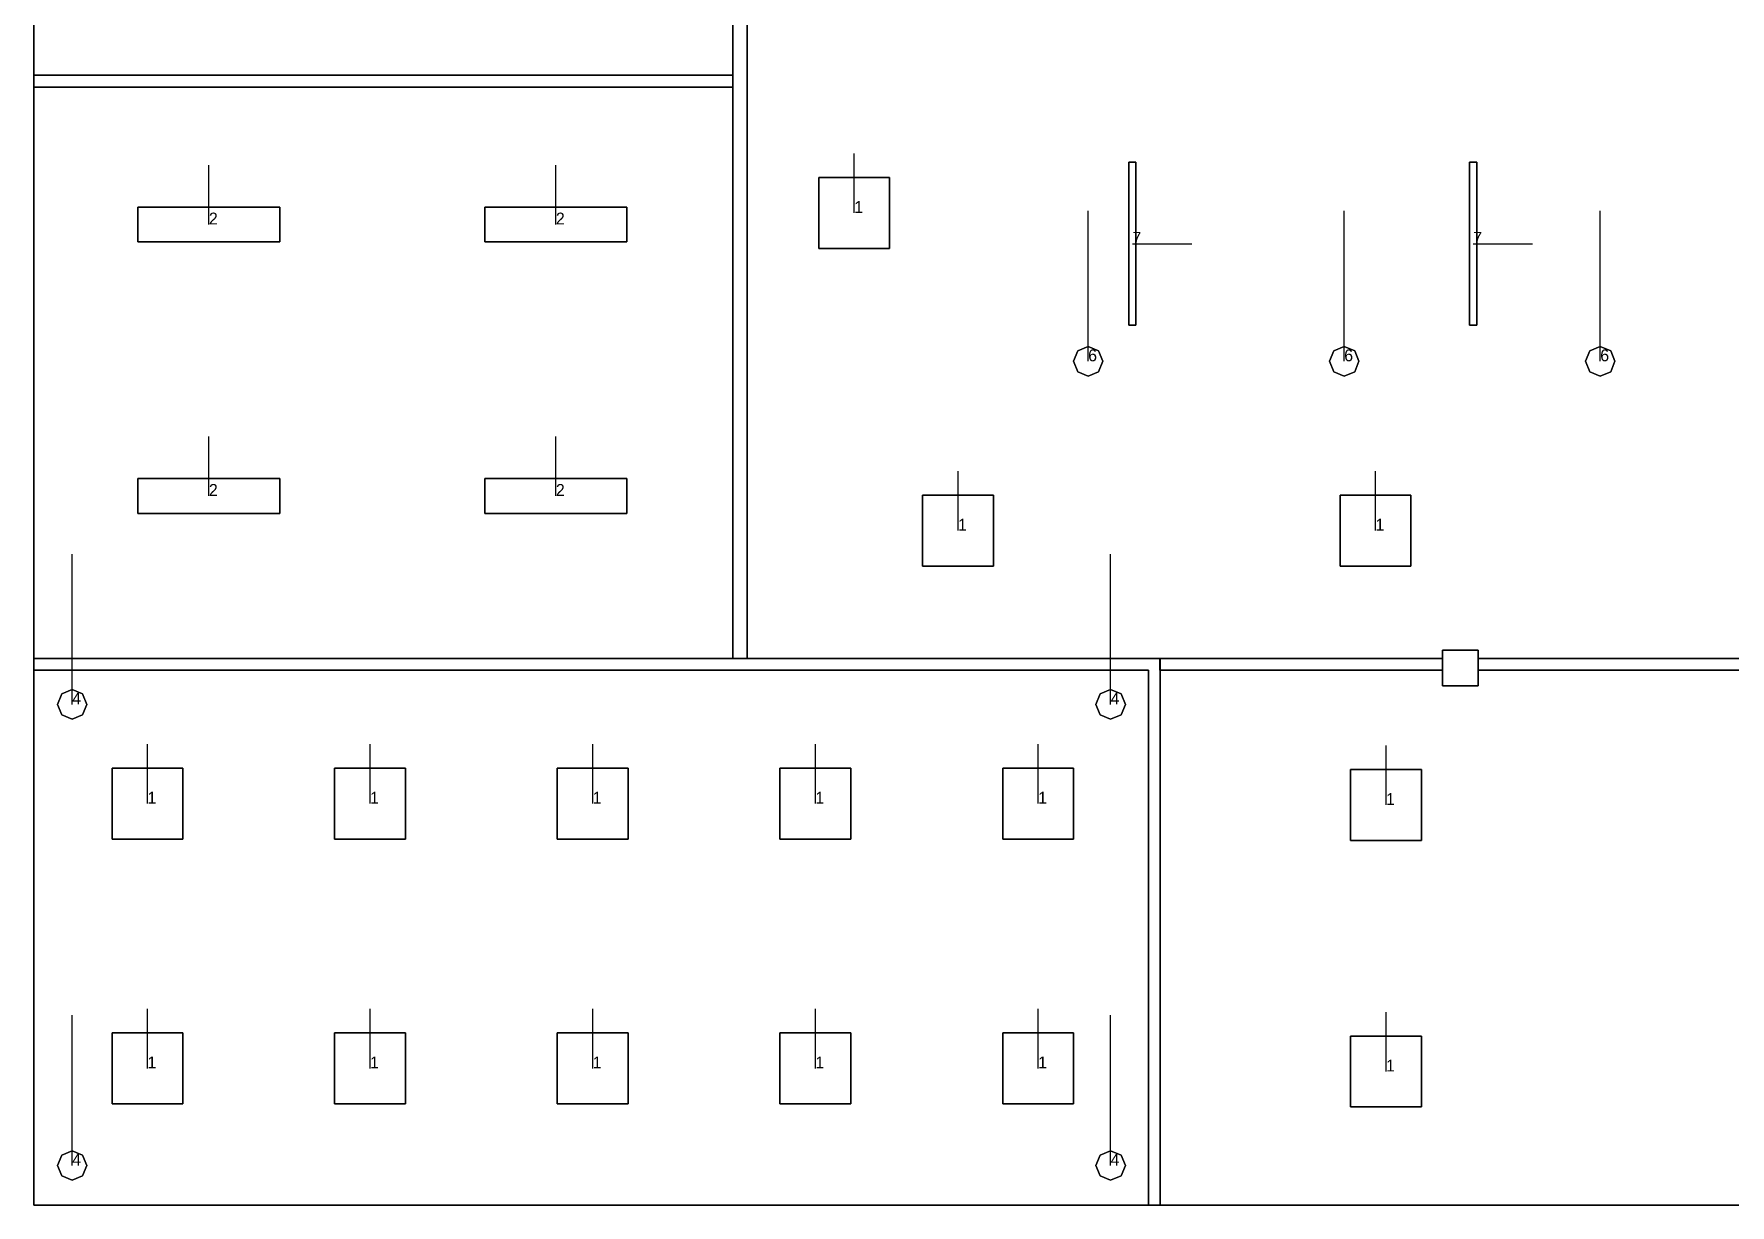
# Model space of a CAD drawing. Extents: x 0 to 48.5, y 0 to 23.7.
# Drawn here: x 0 to 14.27, y 0 to 9.85 of the extents above; entities that cross this region are included whole.
import ezdxf

# ---------------------------------------------------------------- set-up
doc = ezdxf.new("R2010")
doc.units = 0
doc.header["$MEASUREMENT"] = 0
for name, color, linetype in [('DLXFURN', 5, 'Continuous'), ('DLXLUM', 2, 'Continuous'), ('DLXLUMEX', 2, 'Continuous'), ('DLXSCENE', 7, 'Continuous')]:
    doc.layers.add(name, color=color, linetype=linetype)

# ---------------------------------------------------------------- blocks, each defined once
blk = doc.blocks.new('*U220')
at = {"color": 1}
blk.add_line((0, 0), (0, 0.5), dxfattribs=at)
for p, q in [((0.298, 0.298), (-0.298, 0.298)), ((-0.298, 0.298), (-0.298, -0.298)), ((-0.298, 0.298), (-0.298, -0.298)), ((-0.298, -0.298), (-0.298, 0.298)), ((-0.298, 0.298), (-0.298, 0.298)), ((0.298, 0.298), (-0.298, 0.298)), ((-0.298, 0.298), (-0.298, 0.298)), ((-0.298, 0.298), (0.298, 0.298)), ((-0.298, -0.298), (-0.298, 0.298)), ((-0.298, 0.298), (0.298, 0.298)), ((0.298, -0.298), (0.298, 0.298)), ((0.298, 0.298), (0.298, 0.298)), ((0.298, -0.298), (0.298, 0.298)), ((0.298, 0.298), (0.298, 0.298)), ((0.298, 0.298), (0.298, -0.298)), ((0.298, 0.298), (0.298, -0.298)), ((-0.298, -0.298), (0.298, -0.298)), ((-0.298, -0.298), (0.298, -0.298)), ((0.298, -0.298), (-0.298, -0.298)), ((-0.298, -0.298), (-0.298, -0.298)), ((-0.298, -0.298), (-0.298, -0.298)), ((0.298, -0.298), (-0.298, -0.298)), ((0.298, -0.298), (0.298, -0.298)), ((0.298, -0.298), (0.298, -0.298))]:
    blk.add_line(p, q)
at = {"layer": 'DLXLUMEX', "color": 7}
blk.add_text('1', height=0.1, dxfattribs=at).set_placement((0, 0))
blk = doc.blocks.new('*U221')
at = {"color": 1}
blk.add_line((0, 0), (0, 0.5), dxfattribs=at)
for p, q in [((0.298, 0.298), (-0.298, 0.298)), ((-0.298, 0.298), (-0.298, -0.298)), ((-0.298, 0.298), (-0.298, -0.298)), ((-0.298, -0.298), (-0.298, 0.298)), ((-0.298, 0.298), (-0.298, 0.298)), ((0.298, 0.298), (-0.298, 0.298)), ((-0.298, 0.298), (-0.298, 0.298)), ((-0.298, 0.298), (0.298, 0.298)), ((-0.298, -0.298), (-0.298, 0.298)), ((-0.298, 0.298), (0.298, 0.298)), ((0.298, -0.298), (0.298, 0.298)), ((0.298, 0.298), (0.298, 0.298)), ((0.298, -0.298), (0.298, 0.298)), ((0.298, 0.298), (0.298, 0.298)), ((0.298, 0.298), (0.298, -0.298)), ((0.298, 0.298), (0.298, -0.298)), ((-0.298, -0.298), (0.298, -0.298)), ((-0.298, -0.298), (0.298, -0.298)), ((0.298, -0.298), (-0.298, -0.298)), ((-0.298, -0.298), (-0.298, -0.298)), ((-0.298, -0.298), (-0.298, -0.298)), ((0.298, -0.298), (-0.298, -0.298)), ((0.298, -0.298), (0.298, -0.298)), ((0.298, -0.298), (0.298, -0.298))]:
    blk.add_line(p, q)
at = {"layer": 'DLXLUMEX', "color": 7}
blk.add_text('1', height=0.1, dxfattribs=at).set_placement((0, 0))
blk = doc.blocks.new('*U225')
at = {"color": 1}
blk.add_line((0, 0), (0, 0.5), dxfattribs=at)
for p, q in [((0.298, 0.298), (-0.298, 0.298)), ((-0.298, 0.298), (-0.298, -0.298)), ((-0.298, 0.298), (-0.298, -0.298)), ((-0.298, -0.298), (-0.298, 0.298)), ((-0.298, 0.298), (-0.298, 0.298)), ((0.298, 0.298), (-0.298, 0.298)), ((-0.298, 0.298), (-0.298, 0.298)), ((-0.298, 0.298), (0.298, 0.298)), ((-0.298, -0.298), (-0.298, 0.298)), ((-0.298, 0.298), (0.298, 0.298)), ((0.298, -0.298), (0.298, 0.298)), ((0.298, 0.298), (0.298, 0.298)), ((0.298, -0.298), (0.298, 0.298)), ((0.298, 0.298), (0.298, 0.298)), ((0.298, 0.298), (0.298, -0.298)), ((0.298, 0.298), (0.298, -0.298)), ((-0.298, -0.298), (0.298, -0.298)), ((-0.298, -0.298), (0.298, -0.298)), ((0.298, -0.298), (-0.298, -0.298)), ((-0.298, -0.298), (-0.298, -0.298)), ((-0.298, -0.298), (-0.298, -0.298)), ((0.298, -0.298), (-0.298, -0.298)), ((0.298, -0.298), (0.298, -0.298)), ((0.298, -0.298), (0.298, -0.298))]:
    blk.add_line(p, q)
at = {"layer": 'DLXLUMEX', "color": 7}
blk.add_text('1', height=0.1, dxfattribs=at).set_placement((0, 0))
blk = doc.blocks.new('*U226')
at = {"color": 1}
blk.add_line((0, 0), (0, 0.5), dxfattribs=at)
for p, q in [((0.298, 0.298), (-0.298, 0.298)), ((-0.298, 0.298), (-0.298, -0.298)), ((-0.298, 0.298), (-0.298, -0.298)), ((-0.298, -0.298), (-0.298, 0.298)), ((-0.298, 0.298), (-0.298, 0.298)), ((0.298, 0.298), (-0.298, 0.298)), ((-0.298, 0.298), (-0.298, 0.298)), ((-0.298, 0.298), (0.298, 0.298)), ((-0.298, -0.298), (-0.298, 0.298)), ((-0.298, 0.298), (0.298, 0.298)), ((0.298, -0.298), (0.298, 0.298)), ((0.298, 0.298), (0.298, 0.298)), ((0.298, -0.298), (0.298, 0.298)), ((0.298, 0.298), (0.298, 0.298)), ((0.298, 0.298), (0.298, -0.298)), ((0.298, 0.298), (0.298, -0.298)), ((-0.298, -0.298), (0.298, -0.298)), ((-0.298, -0.298), (0.298, -0.298)), ((0.298, -0.298), (-0.298, -0.298)), ((-0.298, -0.298), (-0.298, -0.298)), ((-0.298, -0.298), (-0.298, -0.298)), ((0.298, -0.298), (-0.298, -0.298)), ((0.298, -0.298), (0.298, -0.298)), ((0.298, -0.298), (0.298, -0.298))]:
    blk.add_line(p, q)
at = {"layer": 'DLXLUMEX', "color": 7}
blk.add_text('1', height=0.1, dxfattribs=at).set_placement((0, 0))
blk = doc.blocks.new('*U227')
at = {"color": 1}
blk.add_line((0, 0), (0, 0.5), dxfattribs=at)
for p, q in [((0.298, 0.298), (-0.298, 0.298)), ((-0.298, 0.298), (-0.298, -0.298)), ((-0.298, 0.298), (-0.298, -0.298)), ((-0.298, -0.298), (-0.298, 0.298)), ((-0.298, 0.298), (-0.298, 0.298)), ((0.298, 0.298), (-0.298, 0.298)), ((-0.298, 0.298), (-0.298, 0.298)), ((-0.298, 0.298), (0.298, 0.298)), ((-0.298, -0.298), (-0.298, 0.298)), ((-0.298, 0.298), (0.298, 0.298)), ((0.298, -0.298), (0.298, 0.298)), ((0.298, 0.298), (0.298, 0.298)), ((0.298, -0.298), (0.298, 0.298)), ((0.298, 0.298), (0.298, 0.298)), ((0.298, 0.298), (0.298, -0.298)), ((0.298, 0.298), (0.298, -0.298)), ((-0.298, -0.298), (0.298, -0.298)), ((-0.298, -0.298), (0.298, -0.298)), ((0.298, -0.298), (-0.298, -0.298)), ((-0.298, -0.298), (-0.298, -0.298)), ((-0.298, -0.298), (-0.298, -0.298)), ((0.298, -0.298), (-0.298, -0.298)), ((0.298, -0.298), (0.298, -0.298)), ((0.298, -0.298), (0.298, -0.298))]:
    blk.add_line(p, q)
at = {"layer": 'DLXLUMEX', "color": 7}
blk.add_text('1', height=0.1, dxfattribs=at).set_placement((0, 0))
blk = doc.blocks.new('*U228')
at = {"color": 1}
blk.add_line((0, 0), (0, 0.5), dxfattribs=at)
for p, q in [((0.298, 0.298), (-0.298, 0.298)), ((-0.298, 0.298), (-0.298, -0.298)), ((-0.298, 0.298), (-0.298, -0.298)), ((-0.298, -0.298), (-0.298, 0.298)), ((-0.298, 0.298), (-0.298, 0.298)), ((0.298, 0.298), (-0.298, 0.298)), ((-0.298, 0.298), (-0.298, 0.298)), ((-0.298, 0.298), (0.298, 0.298)), ((-0.298, -0.298), (-0.298, 0.298)), ((-0.298, 0.298), (0.298, 0.298)), ((0.298, -0.298), (0.298, 0.298)), ((0.298, 0.298), (0.298, 0.298)), ((0.298, -0.298), (0.298, 0.298)), ((0.298, 0.298), (0.298, 0.298)), ((0.298, 0.298), (0.298, -0.298)), ((0.298, 0.298), (0.298, -0.298)), ((-0.298, -0.298), (0.298, -0.298)), ((-0.298, -0.298), (0.298, -0.298)), ((0.298, -0.298), (-0.298, -0.298)), ((-0.298, -0.298), (-0.298, -0.298)), ((-0.298, -0.298), (-0.298, -0.298)), ((0.298, -0.298), (-0.298, -0.298)), ((0.298, -0.298), (0.298, -0.298)), ((0.298, -0.298), (0.298, -0.298))]:
    blk.add_line(p, q)
at = {"layer": 'DLXLUMEX', "color": 7}
blk.add_text('1', height=0.1, dxfattribs=at).set_placement((0, 0))
blk = doc.blocks.new('*U229')
at = {"color": 1}
blk.add_line((0, 0), (0, 0.5), dxfattribs=at)
for p, q in [((0.298, 0.298), (-0.298, 0.298)), ((-0.298, 0.298), (-0.298, -0.298)), ((-0.298, 0.298), (-0.298, -0.298)), ((-0.298, -0.298), (-0.298, 0.298)), ((-0.298, 0.298), (-0.298, 0.298)), ((0.298, 0.298), (-0.298, 0.298)), ((-0.298, 0.298), (-0.298, 0.298)), ((-0.298, 0.298), (0.298, 0.298)), ((-0.298, -0.298), (-0.298, 0.298)), ((-0.298, 0.298), (0.298, 0.298)), ((0.298, -0.298), (0.298, 0.298)), ((0.298, 0.298), (0.298, 0.298)), ((0.298, -0.298), (0.298, 0.298)), ((0.298, 0.298), (0.298, 0.298)), ((0.298, 0.298), (0.298, -0.298)), ((0.298, 0.298), (0.298, -0.298)), ((-0.298, -0.298), (0.298, -0.298)), ((-0.298, -0.298), (0.298, -0.298)), ((0.298, -0.298), (-0.298, -0.298)), ((-0.298, -0.298), (-0.298, -0.298)), ((-0.298, -0.298), (-0.298, -0.298)), ((0.298, -0.298), (-0.298, -0.298)), ((0.298, -0.298), (0.298, -0.298)), ((0.298, -0.298), (0.298, -0.298))]:
    blk.add_line(p, q)
at = {"layer": 'DLXLUMEX', "color": 7}
blk.add_text('1', height=0.1, dxfattribs=at).set_placement((0, 0))
blk = doc.blocks.new('*U230')
at = {"color": 1}
blk.add_line((0, 0), (0, 0.5), dxfattribs=at)
for p, q in [((0.298, 0.298), (-0.298, 0.298)), ((-0.298, 0.298), (-0.298, -0.298)), ((-0.298, 0.298), (-0.298, -0.298)), ((-0.298, -0.298), (-0.298, 0.298)), ((-0.298, 0.298), (-0.298, 0.298)), ((0.298, 0.298), (-0.298, 0.298)), ((-0.298, 0.298), (-0.298, 0.298)), ((-0.298, 0.298), (0.298, 0.298)), ((-0.298, -0.298), (-0.298, 0.298)), ((-0.298, 0.298), (0.298, 0.298)), ((0.298, -0.298), (0.298, 0.298)), ((0.298, 0.298), (0.298, 0.298)), ((0.298, -0.298), (0.298, 0.298)), ((0.298, 0.298), (0.298, 0.298)), ((0.298, 0.298), (0.298, -0.298)), ((0.298, 0.298), (0.298, -0.298)), ((-0.298, -0.298), (0.298, -0.298)), ((-0.298, -0.298), (0.298, -0.298)), ((0.298, -0.298), (-0.298, -0.298)), ((-0.298, -0.298), (-0.298, -0.298)), ((-0.298, -0.298), (-0.298, -0.298)), ((0.298, -0.298), (-0.298, -0.298)), ((0.298, -0.298), (0.298, -0.298)), ((0.298, -0.298), (0.298, -0.298))]:
    blk.add_line(p, q)
at = {"layer": 'DLXLUMEX', "color": 7}
blk.add_text('1', height=0.1, dxfattribs=at).set_placement((0, 0))
blk = doc.blocks.new('*U231')
at = {"color": 1}
blk.add_line((0, 0), (0, 0.5), dxfattribs=at)
for p, q in [((0.298, 0.298), (-0.298, 0.298)), ((-0.298, 0.298), (-0.298, -0.298)), ((-0.298, 0.298), (-0.298, -0.298)), ((-0.298, -0.298), (-0.298, 0.298)), ((-0.298, 0.298), (-0.298, 0.298)), ((0.298, 0.298), (-0.298, 0.298)), ((-0.298, 0.298), (-0.298, 0.298)), ((-0.298, 0.298), (0.298, 0.298)), ((-0.298, -0.298), (-0.298, 0.298)), ((-0.298, 0.298), (0.298, 0.298)), ((0.298, -0.298), (0.298, 0.298)), ((0.298, 0.298), (0.298, 0.298)), ((0.298, -0.298), (0.298, 0.298)), ((0.298, 0.298), (0.298, 0.298)), ((0.298, 0.298), (0.298, -0.298)), ((0.298, 0.298), (0.298, -0.298)), ((-0.298, -0.298), (0.298, -0.298)), ((-0.298, -0.298), (0.298, -0.298)), ((0.298, -0.298), (-0.298, -0.298)), ((-0.298, -0.298), (-0.298, -0.298)), ((-0.298, -0.298), (-0.298, -0.298)), ((0.298, -0.298), (-0.298, -0.298)), ((0.298, -0.298), (0.298, -0.298)), ((0.298, -0.298), (0.298, -0.298))]:
    blk.add_line(p, q)
at = {"layer": 'DLXLUMEX', "color": 7}
blk.add_text('1', height=0.1, dxfattribs=at).set_placement((0, 0))
blk = doc.blocks.new('*U232')
at = {"color": 1}
blk.add_line((0, 0), (0, 0.5), dxfattribs=at)
for p, q in [((0.298, 0.298), (-0.298, 0.298)), ((-0.298, 0.298), (-0.298, -0.298)), ((-0.298, 0.298), (-0.298, -0.298)), ((-0.298, -0.298), (-0.298, 0.298)), ((-0.298, 0.298), (-0.298, 0.298)), ((0.298, 0.298), (-0.298, 0.298)), ((-0.298, 0.298), (-0.298, 0.298)), ((-0.298, 0.298), (0.298, 0.298)), ((-0.298, -0.298), (-0.298, 0.298)), ((-0.298, 0.298), (0.298, 0.298)), ((0.298, -0.298), (0.298, 0.298)), ((0.298, 0.298), (0.298, 0.298)), ((0.298, -0.298), (0.298, 0.298)), ((0.298, 0.298), (0.298, 0.298)), ((0.298, 0.298), (0.298, -0.298)), ((0.298, 0.298), (0.298, -0.298)), ((-0.298, -0.298), (0.298, -0.298)), ((-0.298, -0.298), (0.298, -0.298)), ((0.298, -0.298), (-0.298, -0.298)), ((-0.298, -0.298), (-0.298, -0.298)), ((-0.298, -0.298), (-0.298, -0.298)), ((0.298, -0.298), (-0.298, -0.298)), ((0.298, -0.298), (0.298, -0.298)), ((0.298, -0.298), (0.298, -0.298))]:
    blk.add_line(p, q)
at = {"layer": 'DLXLUMEX', "color": 7}
blk.add_text('1', height=0.1, dxfattribs=at).set_placement((0, 0))
blk = doc.blocks.new('*U233')
at = {"color": 1}
blk.add_line((0, 0), (0, 0.5), dxfattribs=at)
for p, q in [((0.298, 0.298), (-0.298, 0.298)), ((-0.298, 0.298), (-0.298, -0.298)), ((-0.298, 0.298), (-0.298, -0.298)), ((-0.298, -0.298), (-0.298, 0.298)), ((-0.298, 0.298), (-0.298, 0.298)), ((0.298, 0.298), (-0.298, 0.298)), ((-0.298, 0.298), (-0.298, 0.298)), ((-0.298, 0.298), (0.298, 0.298)), ((-0.298, -0.298), (-0.298, 0.298)), ((-0.298, 0.298), (0.298, 0.298)), ((0.298, -0.298), (0.298, 0.298)), ((0.298, 0.298), (0.298, 0.298)), ((0.298, -0.298), (0.298, 0.298)), ((0.298, 0.298), (0.298, 0.298)), ((0.298, 0.298), (0.298, -0.298)), ((0.298, 0.298), (0.298, -0.298)), ((-0.298, -0.298), (0.298, -0.298)), ((-0.298, -0.298), (0.298, -0.298)), ((0.298, -0.298), (-0.298, -0.298)), ((-0.298, -0.298), (-0.298, -0.298)), ((-0.298, -0.298), (-0.298, -0.298)), ((0.298, -0.298), (-0.298, -0.298)), ((0.298, -0.298), (0.298, -0.298)), ((0.298, -0.298), (0.298, -0.298))]:
    blk.add_line(p, q)
at = {"layer": 'DLXLUMEX', "color": 7}
blk.add_text('1', height=0.1, dxfattribs=at).set_placement((0, 0))
blk = doc.blocks.new('*U235')
at = {"color": 1}
blk.add_line((0, 0), (0, 0.5), dxfattribs=at)
for p, q in [((0.298, 0.298), (-0.298, 0.298)), ((-0.298, 0.298), (-0.298, -0.298)), ((-0.298, 0.298), (-0.298, -0.298)), ((-0.298, -0.298), (-0.298, 0.298)), ((-0.298, 0.298), (-0.298, 0.298)), ((0.298, 0.298), (-0.298, 0.298)), ((-0.298, 0.298), (-0.298, 0.298)), ((-0.298, 0.298), (0.298, 0.298)), ((-0.298, -0.298), (-0.298, 0.298)), ((-0.298, 0.298), (0.298, 0.298)), ((0.298, -0.298), (0.298, 0.298)), ((0.298, 0.298), (0.298, 0.298)), ((0.298, -0.298), (0.298, 0.298)), ((0.298, 0.298), (0.298, 0.298)), ((0.298, 0.298), (0.298, -0.298)), ((0.298, 0.298), (0.298, -0.298)), ((-0.298, -0.298), (0.298, -0.298)), ((-0.298, -0.298), (0.298, -0.298)), ((0.298, -0.298), (-0.298, -0.298)), ((-0.298, -0.298), (-0.298, -0.298)), ((-0.298, -0.298), (-0.298, -0.298)), ((0.298, -0.298), (-0.298, -0.298)), ((0.298, -0.298), (0.298, -0.298)), ((0.298, -0.298), (0.298, -0.298))]:
    blk.add_line(p, q)
at = {"layer": 'DLXLUMEX', "color": 7}
blk.add_text('1', height=0.1, dxfattribs=at).set_placement((0, 0))
blk = doc.blocks.new('*U237')
at = {"color": 1}
blk.add_line((0, 0), (0, 1.265), dxfattribs=at)
for p, q in [((-0.124, 0), (-0.088, 0.088)), ((-0.088, 0.088), (-0.124, 0)), ((-0.088, 0.088), (-0.124, 0)), ((-0.124, 0), (-0.088, 0.088)), ((-0.088, -0.088), (-0.124, 0)), ((-0.124, 0), (-0.088, -0.088)), ((-0.124, 0), (-0.124, 0)), ((-0.124, 0), (-0.088, -0.088)), ((-0.088, -0.088), (-0.124, 0)), ((-0.124, 0), (-0.124, 0)), ((-0.088, 0.088), (0, 0.124)), ((0, 0.124), (-0.088, 0.088)), ((0, 0.124), (-0.088, 0.088)), ((-0.088, 0.088), (0, 0.124)), ((-0.088, 0.088), (-0.088, 0.088)), ((-0.088, 0.088), (-0.088, 0.088)), ((0, 0.124), (0.088, 0.088)), ((0.088, 0.088), (0, 0.124)), ((0.088, 0.088), (0, 0.124)), ((0, 0.124), (0, 0.124)), ((0, 0.124), (0.088, 0.088)), ((0, 0.124), (0, 0.124)), ((0.088, 0.088), (0.124, 0)), ((0.124, 0), (0.088, 0.088)), ((0.088, 0.088), (0.088, 0.088)), ((0.124, 0), (0.088, 0.088)), ((0.088, 0.088), (0.088, 0.088)), ((0.088, 0.088), (0.124, 0)), ((0.124, 0), (0.088, -0.088)), ((0.088, -0.088), (0.124, 0)), ((0.088, -0.088), (0.124, 0)), ((0.124, 0), (0.088, -0.088)), ((0.124, 0), (0.124, 0)), ((0.124, 0), (0.124, 0)), ((0, -0.124), (-0.088, -0.088)), ((-0.088, -0.088), (0, -0.124)), ((-0.088, -0.088), (-0.088, -0.088)), ((-0.088, -0.088), (0, -0.124)), ((0, -0.124), (-0.088, -0.088)), ((-0.088, -0.088), (-0.088, -0.088)), ((0.088, -0.088), (0, -0.124)), ((0, -0.124), (0.088, -0.088)), ((0, -0.124), (0.088, -0.088)), ((0.088, -0.088), (0, -0.124)), ((0, -0.124), (0, -0.124)), ((0, -0.124), (0, -0.124)), ((0.088, -0.088), (0.088, -0.088)), ((0.088, -0.088), (0.088, -0.088))]:
    blk.add_line(p, q)
at = {"layer": 'DLXLUMEX', "color": 7}
blk.add_text('4', height=0.1, dxfattribs=at).set_placement((0, 0))
blk = doc.blocks.new('*U238')
at = {"color": 1}
blk.add_line((0, 0), (0, 1.265), dxfattribs=at)
for p, q in [((-0.124, 0), (-0.088, 0.088)), ((-0.088, 0.088), (-0.124, 0)), ((-0.088, 0.088), (-0.124, 0)), ((-0.124, 0), (-0.088, 0.088)), ((-0.088, -0.088), (-0.124, 0)), ((-0.124, 0), (-0.088, -0.088)), ((-0.124, 0), (-0.124, 0)), ((-0.124, 0), (-0.088, -0.088)), ((-0.088, -0.088), (-0.124, 0)), ((-0.124, 0), (-0.124, 0)), ((-0.088, 0.088), (0, 0.124)), ((0, 0.124), (-0.088, 0.088)), ((0, 0.124), (-0.088, 0.088)), ((-0.088, 0.088), (0, 0.124)), ((-0.088, 0.088), (-0.088, 0.088)), ((-0.088, 0.088), (-0.088, 0.088)), ((0, 0.124), (0.088, 0.088)), ((0.088, 0.088), (0, 0.124)), ((0.088, 0.088), (0, 0.124)), ((0, 0.124), (0, 0.124)), ((0, 0.124), (0.088, 0.088)), ((0, 0.124), (0, 0.124)), ((0.088, 0.088), (0.124, 0)), ((0.124, 0), (0.088, 0.088)), ((0.088, 0.088), (0.088, 0.088)), ((0.124, 0), (0.088, 0.088)), ((0.088, 0.088), (0.088, 0.088)), ((0.088, 0.088), (0.124, 0)), ((0.124, 0), (0.088, -0.088)), ((0.088, -0.088), (0.124, 0)), ((0.088, -0.088), (0.124, 0)), ((0.124, 0), (0.088, -0.088)), ((0.124, 0), (0.124, 0)), ((0.124, 0), (0.124, 0)), ((0, -0.124), (-0.088, -0.088)), ((-0.088, -0.088), (0, -0.124)), ((-0.088, -0.088), (-0.088, -0.088)), ((-0.088, -0.088), (0, -0.124)), ((0, -0.124), (-0.088, -0.088)), ((-0.088, -0.088), (-0.088, -0.088)), ((0.088, -0.088), (0, -0.124)), ((0, -0.124), (0.088, -0.088)), ((0, -0.124), (0.088, -0.088)), ((0.088, -0.088), (0, -0.124)), ((0, -0.124), (0, -0.124)), ((0, -0.124), (0, -0.124)), ((0.088, -0.088), (0.088, -0.088)), ((0.088, -0.088), (0.088, -0.088))]:
    blk.add_line(p, q)
at = {"layer": 'DLXLUMEX', "color": 7}
blk.add_text('4', height=0.1, dxfattribs=at).set_placement((0, 0))
blk = doc.blocks.new('*U239')
at = {"color": 1}
blk.add_line((0, 0), (0, 1.265), dxfattribs=at)
for p, q in [((-0.124, 0), (-0.088, 0.088)), ((-0.088, 0.088), (-0.124, 0)), ((-0.088, 0.088), (-0.124, 0)), ((-0.124, 0), (-0.088, 0.088)), ((-0.088, -0.088), (-0.124, 0)), ((-0.124, 0), (-0.088, -0.088)), ((-0.124, 0), (-0.124, 0)), ((-0.124, 0), (-0.088, -0.088)), ((-0.088, -0.088), (-0.124, 0)), ((-0.124, 0), (-0.124, 0)), ((-0.088, 0.088), (0, 0.124)), ((0, 0.124), (-0.088, 0.088)), ((0, 0.124), (-0.088, 0.088)), ((-0.088, 0.088), (0, 0.124)), ((-0.088, 0.088), (-0.088, 0.088)), ((-0.088, 0.088), (-0.088, 0.088)), ((0, 0.124), (0.088, 0.088)), ((0.088, 0.088), (0, 0.124)), ((0.088, 0.088), (0, 0.124)), ((0, 0.124), (0, 0.124)), ((0, 0.124), (0.088, 0.088)), ((0, 0.124), (0, 0.124)), ((0.088, 0.088), (0.124, 0)), ((0.124, 0), (0.088, 0.088)), ((0.088, 0.088), (0.088, 0.088)), ((0.124, 0), (0.088, 0.088)), ((0.088, 0.088), (0.088, 0.088)), ((0.088, 0.088), (0.124, 0)), ((0.124, 0), (0.088, -0.088)), ((0.088, -0.088), (0.124, 0)), ((0.088, -0.088), (0.124, 0)), ((0.124, 0), (0.088, -0.088)), ((0.124, 0), (0.124, 0)), ((0.124, 0), (0.124, 0)), ((0, -0.124), (-0.088, -0.088)), ((-0.088, -0.088), (0, -0.124)), ((-0.088, -0.088), (-0.088, -0.088)), ((-0.088, -0.088), (0, -0.124)), ((0, -0.124), (-0.088, -0.088)), ((-0.088, -0.088), (-0.088, -0.088)), ((0.088, -0.088), (0, -0.124)), ((0, -0.124), (0.088, -0.088)), ((0, -0.124), (0.088, -0.088)), ((0.088, -0.088), (0, -0.124)), ((0, -0.124), (0, -0.124)), ((0, -0.124), (0, -0.124)), ((0.088, -0.088), (0.088, -0.088)), ((0.088, -0.088), (0.088, -0.088))]:
    blk.add_line(p, q)
at = {"layer": 'DLXLUMEX', "color": 7}
blk.add_text('4', height=0.1, dxfattribs=at).set_placement((0, 0))
blk = doc.blocks.new('*U240')
at = {"color": 1}
blk.add_line((0, 0), (0, 1.265), dxfattribs=at)
for p, q in [((-0.124, 0), (-0.088, 0.088)), ((-0.088, 0.088), (-0.124, 0)), ((-0.088, 0.088), (-0.124, 0)), ((-0.124, 0), (-0.088, 0.088)), ((-0.088, -0.088), (-0.124, 0)), ((-0.124, 0), (-0.088, -0.088)), ((-0.124, 0), (-0.124, 0)), ((-0.124, 0), (-0.088, -0.088)), ((-0.088, -0.088), (-0.124, 0)), ((-0.124, 0), (-0.124, 0)), ((-0.088, 0.088), (0, 0.124)), ((0, 0.124), (-0.088, 0.088)), ((0, 0.124), (-0.088, 0.088)), ((-0.088, 0.088), (0, 0.124)), ((-0.088, 0.088), (-0.088, 0.088)), ((-0.088, 0.088), (-0.088, 0.088)), ((0, 0.124), (0.088, 0.088)), ((0.088, 0.088), (0, 0.124)), ((0.088, 0.088), (0, 0.124)), ((0, 0.124), (0, 0.124)), ((0, 0.124), (0.088, 0.088)), ((0, 0.124), (0, 0.124)), ((0.088, 0.088), (0.124, 0)), ((0.124, 0), (0.088, 0.088)), ((0.088, 0.088), (0.088, 0.088)), ((0.124, 0), (0.088, 0.088)), ((0.088, 0.088), (0.088, 0.088)), ((0.088, 0.088), (0.124, 0)), ((0.124, 0), (0.088, -0.088)), ((0.088, -0.088), (0.124, 0)), ((0.088, -0.088), (0.124, 0)), ((0.124, 0), (0.088, -0.088)), ((0.124, 0), (0.124, 0)), ((0.124, 0), (0.124, 0)), ((0, -0.124), (-0.088, -0.088)), ((-0.088, -0.088), (0, -0.124)), ((-0.088, -0.088), (-0.088, -0.088)), ((-0.088, -0.088), (0, -0.124)), ((0, -0.124), (-0.088, -0.088)), ((-0.088, -0.088), (-0.088, -0.088)), ((0.088, -0.088), (0, -0.124)), ((0, -0.124), (0.088, -0.088)), ((0, -0.124), (0.088, -0.088)), ((0.088, -0.088), (0, -0.124)), ((0, -0.124), (0, -0.124)), ((0, -0.124), (0, -0.124)), ((0.088, -0.088), (0.088, -0.088)), ((0.088, -0.088), (0.088, -0.088))]:
    blk.add_line(p, q)
at = {"layer": 'DLXLUMEX', "color": 7}
blk.add_text('4', height=0.1, dxfattribs=at).set_placement((0, 0))
blk = doc.blocks.new('*U241')
at = {"color": 1}
blk.add_line((0, 0), (0, 0.5), dxfattribs=at)
for p, q in [((0.598, 0.147), (-0.598, 0.147)), ((-0.598, 0.147), (-0.598, -0.147)), ((-0.598, 0.147), (-0.598, -0.147)), ((-0.598, -0.147), (-0.598, 0.147)), ((-0.598, 0.147), (-0.598, 0.147)), ((-0.598, 0.147), (-0.598, 0.147)), ((-0.598, 0.147), (0.598, 0.147)), ((0.598, 0.147), (-0.598, 0.147)), ((-0.598, -0.147), (-0.598, 0.147)), ((-0.598, 0.147), (0.598, 0.147)), ((0.598, -0.147), (0.598, 0.147)), ((0.598, 0.147), (0.598, 0.147)), ((0.598, -0.147), (0.598, 0.147)), ((0.598, 0.147), (0.598, 0.147)), ((0.598, 0.147), (0.598, -0.147)), ((0.598, 0.147), (0.598, -0.147)), ((-0.598, -0.147), (0.598, -0.147)), ((-0.598, -0.147), (0.598, -0.147)), ((0.598, -0.147), (-0.598, -0.147)), ((-0.598, -0.147), (-0.598, -0.147)), ((-0.598, -0.147), (-0.598, -0.147)), ((0.598, -0.147), (-0.598, -0.147)), ((0.598, -0.147), (0.598, -0.147)), ((0.598, -0.147), (0.598, -0.147))]:
    blk.add_line(p, q)
at = {"layer": 'DLXLUMEX', "color": 7}
blk.add_text('2', height=0.1, dxfattribs=at).set_placement((0, 0))
blk = doc.blocks.new('*U242')
at = {"color": 1}
blk.add_line((0, 0), (0, 0.5), dxfattribs=at)
for p, q in [((0.598, 0.147), (-0.598, 0.147)), ((-0.598, 0.147), (-0.598, -0.147)), ((-0.598, 0.147), (-0.598, -0.147)), ((-0.598, -0.147), (-0.598, 0.147)), ((-0.598, 0.147), (-0.598, 0.147)), ((-0.598, 0.147), (-0.598, 0.147)), ((-0.598, 0.147), (0.598, 0.147)), ((0.598, 0.147), (-0.598, 0.147)), ((-0.598, -0.147), (-0.598, 0.147)), ((-0.598, 0.147), (0.598, 0.147)), ((0.598, -0.147), (0.598, 0.147)), ((0.598, 0.147), (0.598, 0.147)), ((0.598, -0.147), (0.598, 0.147)), ((0.598, 0.147), (0.598, 0.147)), ((0.598, 0.147), (0.598, -0.147)), ((0.598, 0.147), (0.598, -0.147)), ((-0.598, -0.147), (0.598, -0.147)), ((-0.598, -0.147), (0.598, -0.147)), ((0.598, -0.147), (-0.598, -0.147)), ((-0.598, -0.147), (-0.598, -0.147)), ((-0.598, -0.147), (-0.598, -0.147)), ((0.598, -0.147), (-0.598, -0.147)), ((0.598, -0.147), (0.598, -0.147)), ((0.598, -0.147), (0.598, -0.147))]:
    blk.add_line(p, q)
at = {"layer": 'DLXLUMEX', "color": 7}
blk.add_text('2', height=0.1, dxfattribs=at).set_placement((0, 0))
blk = doc.blocks.new('*U243')
at = {"color": 1}
blk.add_line((0, 0), (0, 0.5), dxfattribs=at)
for p, q in [((0.598, 0.147), (-0.598, 0.147)), ((-0.598, 0.147), (-0.598, -0.147)), ((-0.598, 0.147), (-0.598, -0.147)), ((-0.598, -0.147), (-0.598, 0.147)), ((-0.598, 0.147), (-0.598, 0.147)), ((0.598, 0.147), (-0.598, 0.147)), ((-0.598, 0.147), (-0.598, 0.147)), ((-0.598, 0.147), (0.598, 0.147)), ((-0.598, -0.147), (-0.598, 0.147)), ((-0.598, 0.147), (0.598, 0.147)), ((0.598, -0.147), (0.598, 0.147)), ((0.598, 0.147), (0.598, 0.147)), ((0.598, -0.147), (0.598, 0.147)), ((0.598, 0.147), (0.598, 0.147)), ((0.598, 0.147), (0.598, -0.147)), ((0.598, 0.147), (0.598, -0.147)), ((-0.598, -0.147), (0.598, -0.147)), ((-0.598, -0.147), (0.598, -0.147)), ((0.598, -0.147), (-0.598, -0.147)), ((-0.598, -0.147), (-0.598, -0.147)), ((-0.598, -0.147), (-0.598, -0.147)), ((0.598, -0.147), (-0.598, -0.147)), ((0.598, -0.147), (0.598, -0.147)), ((0.598, -0.147), (0.598, -0.147))]:
    blk.add_line(p, q)
at = {"layer": 'DLXLUMEX', "color": 7}
blk.add_text('2', height=0.1, dxfattribs=at).set_placement((0, 0))
blk = doc.blocks.new('*U244')
at = {"color": 1}
blk.add_line((0, 0), (0, 0.5), dxfattribs=at)
for p, q in [((0.598, 0.147), (-0.598, 0.147)), ((-0.598, 0.147), (-0.598, -0.147)), ((-0.598, 0.147), (-0.598, -0.147)), ((-0.598, -0.147), (-0.598, 0.147)), ((-0.598, 0.147), (-0.598, 0.147)), ((0.598, 0.147), (-0.598, 0.147)), ((-0.598, 0.147), (-0.598, 0.147)), ((-0.598, 0.147), (0.598, 0.147)), ((-0.598, -0.147), (-0.598, 0.147)), ((-0.598, 0.147), (0.598, 0.147)), ((0.598, -0.147), (0.598, 0.147)), ((0.598, 0.147), (0.598, 0.147)), ((0.598, -0.147), (0.598, 0.147)), ((0.598, 0.147), (0.598, 0.147)), ((0.598, 0.147), (0.598, -0.147)), ((0.598, 0.147), (0.598, -0.147)), ((-0.598, -0.147), (0.598, -0.147)), ((-0.598, -0.147), (0.598, -0.147)), ((0.598, -0.147), (-0.598, -0.147)), ((-0.598, -0.147), (-0.598, -0.147)), ((-0.598, -0.147), (-0.598, -0.147)), ((0.598, -0.147), (-0.598, -0.147)), ((0.598, -0.147), (0.598, -0.147)), ((0.598, -0.147), (0.598, -0.147))]:
    blk.add_line(p, q)
at = {"layer": 'DLXLUMEX', "color": 7}
blk.add_text('2', height=0.1, dxfattribs=at).set_placement((0, 0))
blk = doc.blocks.new('*U36')
for p, q in [((0.03, 0.686), (-0.03, 0.686)), ((-0.03, 0.686), (-0.03, -0.686)), ((-0.03, 0.686), (-0.03, -0.686)), ((-0.03, -0.686), (-0.03, 0.686)), ((-0.03, 0.686), (-0.03, 0.686)), ((0.03, 0.686), (-0.03, 0.686)), ((-0.03, 0.686), (-0.03, 0.686)), ((-0.03, 0.686), (0.03, 0.686)), ((-0.03, -0.686), (-0.03, 0.686)), ((-0.03, 0.686), (0.03, 0.686)), ((0.03, -0.686), (0.03, 0.686)), ((0.03, 0.686), (0.03, 0.686)), ((0.03, -0.686), (0.03, 0.686)), ((0.03, 0.686), (0.03, 0.686)), ((0.03, 0.686), (0.03, -0.686)), ((0.03, 0.686), (0.03, -0.686)), ((-0.03, -0.686), (0.03, -0.686)), ((-0.03, -0.686), (-0.03, -0.686)), ((-0.03, -0.686), (0.03, -0.686)), ((0.03, -0.686), (-0.03, -0.686)), ((-0.03, -0.686), (-0.03, -0.686)), ((0.03, -0.686), (-0.03, -0.686)), ((0.03, -0.686), (0.03, -0.686)), ((0.03, -0.686), (0.03, -0.686))]:
    blk.add_line(p, q)
at = {"color": 1}
blk.add_line((0, 0), (0.5, 0), dxfattribs=at)
at = {"layer": 'DLXLUMEX', "color": 7}
blk.add_text('7', height=0.1, dxfattribs=at).set_placement((0, 0))
blk = doc.blocks.new('*U38')
for p, q in [((0.03, 0.686), (-0.03, 0.686)), ((-0.03, 0.686), (-0.03, -0.686)), ((-0.03, 0.686), (-0.03, -0.686)), ((-0.03, -0.686), (-0.03, 0.686)), ((-0.03, 0.686), (-0.03, 0.686)), ((0.03, 0.686), (-0.03, 0.686)), ((-0.03, 0.686), (-0.03, 0.686)), ((-0.03, 0.686), (0.03, 0.686)), ((-0.03, -0.686), (-0.03, 0.686)), ((-0.03, 0.686), (0.03, 0.686)), ((0.03, -0.686), (0.03, 0.686)), ((0.03, 0.686), (0.03, 0.686)), ((0.03, -0.686), (0.03, 0.686)), ((0.03, 0.686), (0.03, 0.686)), ((0.03, 0.686), (0.03, -0.686)), ((0.03, 0.686), (0.03, -0.686)), ((-0.03, -0.686), (0.03, -0.686)), ((-0.03, -0.686), (-0.03, -0.686)), ((-0.03, -0.686), (0.03, -0.686)), ((0.03, -0.686), (-0.03, -0.686)), ((-0.03, -0.686), (-0.03, -0.686)), ((0.03, -0.686), (-0.03, -0.686)), ((0.03, -0.686), (0.03, -0.686)), ((0.03, -0.686), (0.03, -0.686))]:
    blk.add_line(p, q)
at = {"color": 1}
blk.add_line((0, 0), (0.5, 0), dxfattribs=at)
at = {"layer": 'DLXLUMEX', "color": 7}
blk.add_text('7', height=0.1, dxfattribs=at).set_placement((0, 0))
blk = doc.blocks.new('*U47')
at = {"color": 1}
blk.add_line((0, 0), (0, 0.5), dxfattribs=at)
for p, q in [((0.298, 0.298), (-0.298, 0.298)), ((-0.298, 0.298), (-0.298, -0.298)), ((-0.298, 0.298), (-0.298, -0.298)), ((-0.298, -0.298), (-0.298, 0.298)), ((-0.298, 0.298), (-0.298, 0.298)), ((0.298, 0.298), (-0.298, 0.298)), ((-0.298, 0.298), (-0.298, 0.298)), ((-0.298, 0.298), (0.298, 0.298)), ((-0.298, -0.298), (-0.298, 0.298)), ((-0.298, 0.298), (0.298, 0.298)), ((0.298, -0.298), (0.298, 0.298)), ((0.298, 0.298), (0.298, 0.298)), ((0.298, -0.298), (0.298, 0.298)), ((0.298, 0.298), (0.298, 0.298)), ((0.298, 0.298), (0.298, -0.298)), ((0.298, 0.298), (0.298, -0.298)), ((-0.298, -0.298), (0.298, -0.298)), ((-0.298, -0.298), (0.298, -0.298)), ((0.298, -0.298), (-0.298, -0.298)), ((-0.298, -0.298), (-0.298, -0.298)), ((-0.298, -0.298), (-0.298, -0.298)), ((0.298, -0.298), (-0.298, -0.298)), ((0.298, -0.298), (0.298, -0.298)), ((0.298, -0.298), (0.298, -0.298))]:
    blk.add_line(p, q)
at = {"layer": 'DLXLUMEX', "color": 7}
blk.add_text('1', height=0.1, dxfattribs=at).set_placement((0, 0))
blk = doc.blocks.new('*U60')
at = {"color": 1}
blk.add_line((0, 0), (0, 0.5), dxfattribs=at)
for p, q in [((0.298, 0.298), (-0.298, 0.298)), ((-0.298, 0.298), (-0.298, -0.298)), ((-0.298, 0.298), (-0.298, -0.298)), ((-0.298, -0.298), (-0.298, 0.298)), ((-0.298, 0.298), (-0.298, 0.298)), ((-0.298, 0.298), (-0.298, 0.298)), ((-0.298, 0.298), (0.298, 0.298)), ((0.298, 0.298), (-0.298, 0.298)), ((-0.298, -0.298), (-0.298, 0.298)), ((-0.298, 0.298), (0.298, 0.298)), ((0.298, -0.298), (0.298, 0.298)), ((0.298, 0.298), (0.298, 0.298)), ((0.298, -0.298), (0.298, 0.298)), ((0.298, 0.298), (0.298, 0.298)), ((0.298, 0.298), (0.298, -0.298)), ((0.298, 0.298), (0.298, -0.298)), ((-0.298, -0.298), (0.298, -0.298)), ((-0.298, -0.298), (0.298, -0.298)), ((0.298, -0.298), (-0.298, -0.298)), ((-0.298, -0.298), (-0.298, -0.298)), ((-0.298, -0.298), (-0.298, -0.298)), ((0.298, -0.298), (-0.298, -0.298)), ((0.298, -0.298), (0.298, -0.298)), ((0.298, -0.298), (0.298, -0.298))]:
    blk.add_line(p, q)
at = {"layer": 'DLXLUMEX', "color": 7}
blk.add_text('1', height=0.1, dxfattribs=at).set_placement((0, 0))
blk = doc.blocks.new('*U61')
at = {"color": 1}
blk.add_line((0, 0), (0, 0.5), dxfattribs=at)
for p, q in [((0.298, 0.298), (-0.298, 0.298)), ((-0.298, 0.298), (-0.298, -0.298)), ((-0.298, 0.298), (-0.298, -0.298)), ((-0.298, -0.298), (-0.298, 0.298)), ((-0.298, 0.298), (-0.298, 0.298)), ((0.298, 0.298), (-0.298, 0.298)), ((-0.298, 0.298), (-0.298, 0.298)), ((-0.298, 0.298), (0.298, 0.298)), ((-0.298, -0.298), (-0.298, 0.298)), ((-0.298, 0.298), (0.298, 0.298)), ((0.298, -0.298), (0.298, 0.298)), ((0.298, 0.298), (0.298, 0.298)), ((0.298, -0.298), (0.298, 0.298)), ((0.298, 0.298), (0.298, 0.298)), ((0.298, 0.298), (0.298, -0.298)), ((0.298, 0.298), (0.298, -0.298)), ((-0.298, -0.298), (0.298, -0.298)), ((-0.298, -0.298), (0.298, -0.298)), ((0.298, -0.298), (-0.298, -0.298)), ((-0.298, -0.298), (-0.298, -0.298)), ((-0.298, -0.298), (-0.298, -0.298)), ((0.298, -0.298), (-0.298, -0.298)), ((0.298, -0.298), (0.298, -0.298)), ((0.298, -0.298), (0.298, -0.298))]:
    blk.add_line(p, q)
at = {"layer": 'DLXLUMEX', "color": 7}
blk.add_text('1', height=0.1, dxfattribs=at).set_placement((0, 0))
blk = doc.blocks.new('*U81')
at = {"color": 1}
blk.add_line((0, 0), (0, 1.265), dxfattribs=at)
for p, q in [((-0.124, 0), (-0.088, 0.088)), ((-0.088, 0.088), (-0.124, 0)), ((-0.088, 0.088), (-0.124, 0)), ((-0.124, 0), (-0.088, 0.088)), ((-0.088, -0.088), (-0.124, 0)), ((-0.124, 0), (-0.088, -0.088)), ((-0.124, 0), (-0.124, 0)), ((-0.124, 0), (-0.088, -0.088)), ((-0.088, -0.088), (-0.124, 0)), ((-0.124, 0), (-0.124, 0)), ((-0.088, 0.088), (0, 0.124)), ((0, 0.124), (-0.088, 0.088)), ((0, 0.124), (-0.088, 0.088)), ((-0.088, 0.088), (0, 0.124)), ((-0.088, 0.088), (-0.088, 0.088)), ((-0.088, 0.088), (-0.088, 0.088)), ((0, 0.124), (0.088, 0.088)), ((0.088, 0.088), (0, 0.124)), ((0.088, 0.088), (0, 0.124)), ((0, 0.124), (0, 0.124)), ((0, 0.124), (0.088, 0.088)), ((0, 0.124), (0, 0.124)), ((0.088, 0.088), (0.124, 0)), ((0.124, 0), (0.088, 0.088)), ((0.088, 0.088), (0.088, 0.088)), ((0.124, 0), (0.088, 0.088)), ((0.088, 0.088), (0.088, 0.088)), ((0.088, 0.088), (0.124, 0)), ((0.124, 0), (0.088, -0.088)), ((0.088, -0.088), (0.124, 0)), ((0.088, -0.088), (0.124, 0)), ((0.124, 0), (0.088, -0.088)), ((0.124, 0), (0.124, 0)), ((0.124, 0), (0.124, 0)), ((0, -0.124), (-0.088, -0.088)), ((-0.088, -0.088), (0, -0.124)), ((-0.088, -0.088), (-0.088, -0.088)), ((-0.088, -0.088), (0, -0.124)), ((0, -0.124), (-0.088, -0.088)), ((-0.088, -0.088), (-0.088, -0.088)), ((0.088, -0.088), (0, -0.124)), ((0, -0.124), (0.088, -0.088)), ((0, -0.124), (0.088, -0.088)), ((0.088, -0.088), (0, -0.124)), ((0, -0.124), (0, -0.124)), ((0, -0.124), (0, -0.124)), ((0.088, -0.088), (0.088, -0.088)), ((0.088, -0.088), (0.088, -0.088))]:
    blk.add_line(p, q)
at = {"layer": 'DLXLUMEX', "color": 7}
blk.add_text('6', height=0.1, dxfattribs=at).set_placement((0, 0))
blk = doc.blocks.new('*U82')
at = {"color": 1}
blk.add_line((0, 0), (0, 1.265), dxfattribs=at)
for p, q in [((-0.124, 0), (-0.088, 0.088)), ((-0.088, 0.088), (-0.124, 0)), ((-0.088, 0.088), (-0.124, 0)), ((-0.124, 0), (-0.088, 0.088)), ((-0.088, -0.088), (-0.124, 0)), ((-0.124, 0), (-0.088, -0.088)), ((-0.124, 0), (-0.124, 0)), ((-0.124, 0), (-0.088, -0.088)), ((-0.088, -0.088), (-0.124, 0)), ((-0.124, 0), (-0.124, 0)), ((-0.088, 0.088), (0, 0.124)), ((0, 0.124), (-0.088, 0.088)), ((0, 0.124), (-0.088, 0.088)), ((-0.088, 0.088), (0, 0.124)), ((-0.088, 0.088), (-0.088, 0.088)), ((-0.088, 0.088), (-0.088, 0.088)), ((0, 0.124), (0.088, 0.088)), ((0.088, 0.088), (0, 0.124)), ((0.088, 0.088), (0, 0.124)), ((0, 0.124), (0, 0.124)), ((0, 0.124), (0.088, 0.088)), ((0, 0.124), (0, 0.124)), ((0.088, 0.088), (0.124, 0)), ((0.124, 0), (0.088, 0.088)), ((0.088, 0.088), (0.088, 0.088)), ((0.124, 0), (0.088, 0.088)), ((0.088, 0.088), (0.088, 0.088)), ((0.088, 0.088), (0.124, 0)), ((0.124, 0), (0.088, -0.088)), ((0.088, -0.088), (0.124, 0)), ((0.088, -0.088), (0.124, 0)), ((0.124, 0), (0.088, -0.088)), ((0.124, 0), (0.124, 0)), ((0.124, 0), (0.124, 0)), ((0, -0.124), (-0.088, -0.088)), ((-0.088, -0.088), (0, -0.124)), ((-0.088, -0.088), (-0.088, -0.088)), ((-0.088, -0.088), (0, -0.124)), ((0, -0.124), (-0.088, -0.088)), ((-0.088, -0.088), (-0.088, -0.088)), ((0.088, -0.088), (0, -0.124)), ((0, -0.124), (0.088, -0.088)), ((0, -0.124), (0.088, -0.088)), ((0.088, -0.088), (0, -0.124)), ((0, -0.124), (0, -0.124)), ((0, -0.124), (0, -0.124)), ((0.088, -0.088), (0.088, -0.088)), ((0.088, -0.088), (0.088, -0.088))]:
    blk.add_line(p, q)
at = {"layer": 'DLXLUMEX', "color": 7}
blk.add_text('6', height=0.1, dxfattribs=at).set_placement((0, 0))
blk = doc.blocks.new('*U83')
at = {"color": 1}
blk.add_line((0, 0), (0, 1.265), dxfattribs=at)
for p, q in [((-0.124, 0), (-0.088, 0.088)), ((-0.088, 0.088), (-0.124, 0)), ((-0.088, 0.088), (-0.124, 0)), ((-0.124, 0), (-0.088, 0.088)), ((-0.088, -0.088), (-0.124, 0)), ((-0.124, 0), (-0.088, -0.088)), ((-0.124, 0), (-0.124, 0)), ((-0.124, 0), (-0.088, -0.088)), ((-0.088, -0.088), (-0.124, 0)), ((-0.124, 0), (-0.124, 0)), ((-0.088, 0.088), (0, 0.124)), ((0, 0.124), (-0.088, 0.088)), ((0, 0.124), (-0.088, 0.088)), ((-0.088, 0.088), (0, 0.124)), ((-0.088, 0.088), (-0.088, 0.088)), ((-0.088, 0.088), (-0.088, 0.088)), ((0, 0.124), (0.088, 0.088)), ((0.088, 0.088), (0, 0.124)), ((0.088, 0.088), (0, 0.124)), ((0, 0.124), (0, 0.124)), ((0, 0.124), (0.088, 0.088)), ((0, 0.124), (0, 0.124)), ((0.088, 0.088), (0.124, 0)), ((0.124, 0), (0.088, 0.088)), ((0.088, 0.088), (0.088, 0.088)), ((0.124, 0), (0.088, 0.088)), ((0.088, 0.088), (0.088, 0.088)), ((0.088, 0.088), (0.124, 0)), ((0.124, 0), (0.088, -0.088)), ((0.088, -0.088), (0.124, 0)), ((0.088, -0.088), (0.124, 0)), ((0.124, 0), (0.088, -0.088)), ((0.124, 0), (0.124, 0)), ((0.124, 0), (0.124, 0)), ((0, -0.124), (-0.088, -0.088)), ((-0.088, -0.088), (0, -0.124)), ((-0.088, -0.088), (-0.088, -0.088)), ((-0.088, -0.088), (0, -0.124)), ((0, -0.124), (-0.088, -0.088)), ((-0.088, -0.088), (-0.088, -0.088)), ((0.088, -0.088), (0, -0.124)), ((0, -0.124), (0.088, -0.088)), ((0, -0.124), (0.088, -0.088)), ((0.088, -0.088), (0, -0.124)), ((0, -0.124), (0, -0.124)), ((0, -0.124), (0, -0.124)), ((0.088, -0.088), (0.088, -0.088)), ((0.088, -0.088), (0.088, -0.088))]:
    blk.add_line(p, q)
at = {"layer": 'DLXLUMEX', "color": 7}
blk.add_text('6', height=0.1, dxfattribs=at).set_placement((0, 0))
blk = doc.blocks.new('*U105')
for p, q in [((0.2, 4.6), (-9.276, 4.6)), ((-9.276, 4.6), (-9.276, 4.6)), ((-9.276, 4.6), (0.2, 4.6)), ((0.2, 4.6), (0.2, 4.6)), ((0.2, 0), (0.2, 4.6)), ((0.2, 4.6), (0.2, 4.6)), ((0.2, 4.6), (0.2, 0)), ((-9.276, 4.5), (0.101, 4.5)), ((0.101, 4.5), (-9.276, 4.5)), ((-9.276, 4.5), (-9.276, 4.5)), ((0.1, 0), (0.101, 4.5)), ((0.101, 4.5), (0.1, 0)), ((0.101, 4.5), (0.101, 4.5)), ((0.101, 4.5), (0.101, 4.5)), ((0.1, 0), (0.1, 0)), ((0.2, 0), (0.2, 0))]:
    blk.add_line(p, q)
blk = doc.blocks.new('*U108')
for p, q in [((0.2, 5.595), (0.079, 5.705)), ((0.079, 5.705), (0.079, 5.705)), ((0.079, 5.705), (0.2, 5.595)), ((0.079, 5.705), (0.079, -3.6)), ((0.079, -3.6), (0.079, 5.705)), ((0.079, 5.705), (0.079, 5.705)), ((0.2, -3.6), (0.2, 5.595)), ((0.2, 5.595), (0.2, 5.595)), ((0.2, 5.595), (0.2, -3.6)), ((0.2, 5.595), (0.2, 5.595)), ((0.079, -3.6), (0.2, -3.6)), ((0.2, -3.6), (0.079, -3.6)), ((0.079, -3.6), (0.079, -3.6)), ((0.079, -3.6), (0.079, -3.6)), ((0.2, -3.6), (0.2, -3.6)), ((0.2, -3.6), (0.2, -3.6))]:
    blk.add_line(p, q)
blk = doc.blocks.new('*U109')
for p, q in [((0.091, -0.1), (0.091, -0.2)), ((0.091, -0.2), (0.091, -0.1)), ((0.091, -0.1), (0.091, -0.1)), ((2.469, -0.1), (0.091, -0.1)), ((0.091, -0.1), (0.091, -0.1)), ((0.091, -0.1), (2.469, -0.1)), ((2.469, -0.1), (2.469, -0.1)), ((2.769, -0.1), (7.701, -0.1)), ((7.701, -0.1), (2.769, -0.1)), ((2.769, -0.1), (2.769, -0.1)), ((7.701, -0.2), (7.701, -0.1)), ((7.701, -0.1), (7.701, -0.1)), ((7.701, -0.1), (7.701, -0.2)), ((7.701, -0.1), (7.701, -0.1)), ((0.091, -0.2), (0.091, -0.2)), ((2.469, -0.2), (0.091, -0.2)), ((0.091, -0.2), (0.091, -0.2)), ((0.091, -0.2), (2.469, -0.2)), ((2.469, -0.2), (2.469, -0.2)), ((2.769, -0.2), (2.769, -0.2)), ((2.769, -0.2), (7.701, -0.2)), ((7.701, -0.2), (2.769, -0.2)), ((7.701, -0.2), (7.701, -0.2)), ((7.701, -0.2), (7.701, -0.2))]:
    blk.add_line(p, q)
blk = doc.blocks.new('*U142')
for p, q in [((2.779, 0.3), (-3.1, 0.3)), ((-3.1, 0.3), (-3.1, 0.3)), ((-3.1, 0.3), (2.779, 0.3)), ((2.779, 0.2), (2.779, 0.3)), ((2.779, 0.3), (2.779, 0.3)), ((2.779, 0.3), (2.779, 0.2)), ((2.779, 0.3), (2.779, 0.3)), ((2.779, 0.2), (-3.1, 0.2)), ((-3.1, 0.2), (-3.1, 0.2)), ((-3.1, 0.2), (2.779, 0.2)), ((2.779, 0.2), (2.779, 0.2)), ((2.779, 0.2), (2.779, 0.2))]:
    blk.add_line(p, q)
blk = doc.blocks.new('*U146')
for p, q in [((0, 22.8), (0, 0)), ((0, 0), (0, 22.8)), ((12.067, 0), (0, 0)), ((0, 0), (0, 0)), ((0, 0), (12.067, 0)), ((0, 0), (0, 0)), ((12.067, 0), (12.067, 0)), ((23.953, 0), (12.067, 0)), ((12.067, 0), (12.067, 0)), ((12.067, 0), (23.953, 0))]:
    blk.add_line(p, q)
blk = doc.blocks.new('*U147')
for p, q in [((0, 0), (0, 22.8)), ((12.15, 4.669), (11.85, 4.669)), ((11.85, 4.669), (11.85, 4.369)), ((12.15, 4.369), (12.15, 4.669)), ((11.85, 4.369), (12.15, 4.369)), ((12.067, 0), (0, 0)), ((23.953, 0), (12.067, 0))]:
    blk.add_line(p, q)
blk = doc.blocks.new('*U148')
for p, q in [((0, 22.8), (0, 0)), ((11.85, 4.669), (12.15, 4.669)), ((11.85, 4.369), (11.85, 4.669)), ((12.15, 4.669), (12.15, 4.369)), ((12.15, 4.369), (11.85, 4.369)), ((0, 0), (12.067, 0)), ((12.067, 0), (23.953, 0))]:
    blk.add_line(p, q)
blk = doc.blocks.new('*U151')
for p, q in [((-0.15, -0.15), (-0.15, 0.15)), ((-0.15, 0.15), (-0.15, 0.15)), ((-0.15, 0.15), (-0.15, -0.15)), ((-0.15, 0.15), (0.15, 0.15)), ((0.15, 0.15), (-0.15, 0.15)), ((-0.15, 0.15), (-0.15, 0.15)), ((0.15, 0.15), (0.15, 0.15)), ((0.15, 0.15), (0.15, -0.15)), ((0.15, -0.15), (0.15, 0.15)), ((0.15, 0.15), (0.15, 0.15)), ((-0.15, -0.15), (-0.15, -0.15)), ((-0.15, -0.15), (-0.15, -0.15)), ((-0.15, -0.15), (0.15, -0.15)), ((0.15, -0.15), (-0.15, -0.15)), ((0.15, -0.15), (0.15, -0.15)), ((0.15, -0.15), (0.15, -0.15))]:
    blk.add_line(p, q)
blk = doc.blocks.new('*U159')
for p, q in [((0, 5.8), (0, 8)), ((0, 8), (0, 8)), ((0, 8), (0, 5.8)), ((0, 5.8), (0, 5.8)), ((0, 1.3), (0, 3.5)), ((0, 3.5), (0, 3.5)), ((0, 3.5), (0, 1.3)), ((0, 1.3), (0, 1.3)), ((0.24, 0), (0.24, 0)), ((0.24, 0), (2.64, 0)), ((2.64, 0), (0.24, 0)), ((2.64, 0), (2.64, 0)), ((5.353, 0), (3.153, 0)), ((3.153, 0), (3.153, 0)), ((3.153, 0), (5.353, 0)), ((5.353, 0), (5.353, 0)), ((8.178, 0), (5.978, 0)), ((5.978, 0), (5.978, 0)), ((5.978, 0), (8.178, 0)), ((8.178, 0), (8.178, 0)), ((15.578, 0), (11.578, 0)), ((11.578, 0), (11.578, 0)), ((11.578, 0), (15.578, 0))]:
    blk.add_line(p, q)

msp = doc.modelspace()

# ---------------------------------------------------------------- block references
at = {"layer": 'DLXFURN'}
for name, p in [('*U108', (5.8, 8.2)), ('*U142', (3.1, 9.207)), ('*U105', (9.276, 0)), ('*U109', (9.381, 4.7))]:
    msp.add_blockref(name, p, dxfattribs=at)
at = {"layer": 'DLXLUM'}
for name, p in [('*U47', (6.901, 8.348)), ('*U242', (1.472, 8.251)), ('*U244', (4.391, 8.251)), ('*U36', (9.241, 8.089)), ('*U38', (12.108, 8.089)), ('*U81', (8.869, 7.1)), ('*U82', (11.023, 7.1)), ('*U83', (13.177, 7.1)), ('*U241', (1.472, 5.967)), ('*U243', (4.391, 5.967)), ('*U60', (7.774, 5.675)), ('*U61', (11.286, 5.675)), ('*U238', (0.322, 4.213)), ('*U240', (9.058, 4.213)), ('*U226', (0.955, 3.378)), ('*U228', (2.828, 3.378)), ('*U230', (4.701, 3.378)), ('*U232', (6.574, 3.378)), ('*U235', (8.448, 3.378)), ('*U221', (11.375, 3.367)), ('*U237', (0.322, 0.333)), ('*U225', (0.955, 1.15)), ('*U227', (2.828, 1.15)), ('*U229', (4.701, 1.15)), ('*U231', (6.574, 1.15)), ('*U233', (8.448, 1.15)), ('*U239', (9.058, 0.333)), ('*U220', (11.375, 1.124))]:
    msp.add_blockref(name, p, dxfattribs=at)
at = {"layer": 'DLXSCENE'}
for name, p in [('*U146', (0, 0)), ('*U147', (0, 0)), ('*U148', (0, 0)), ('*U159', (0, 0)), ('*U151', (12, 4.519))]:
    msp.add_blockref(name, p, dxfattribs=at)

doc.saveas('drawing.dxf')
